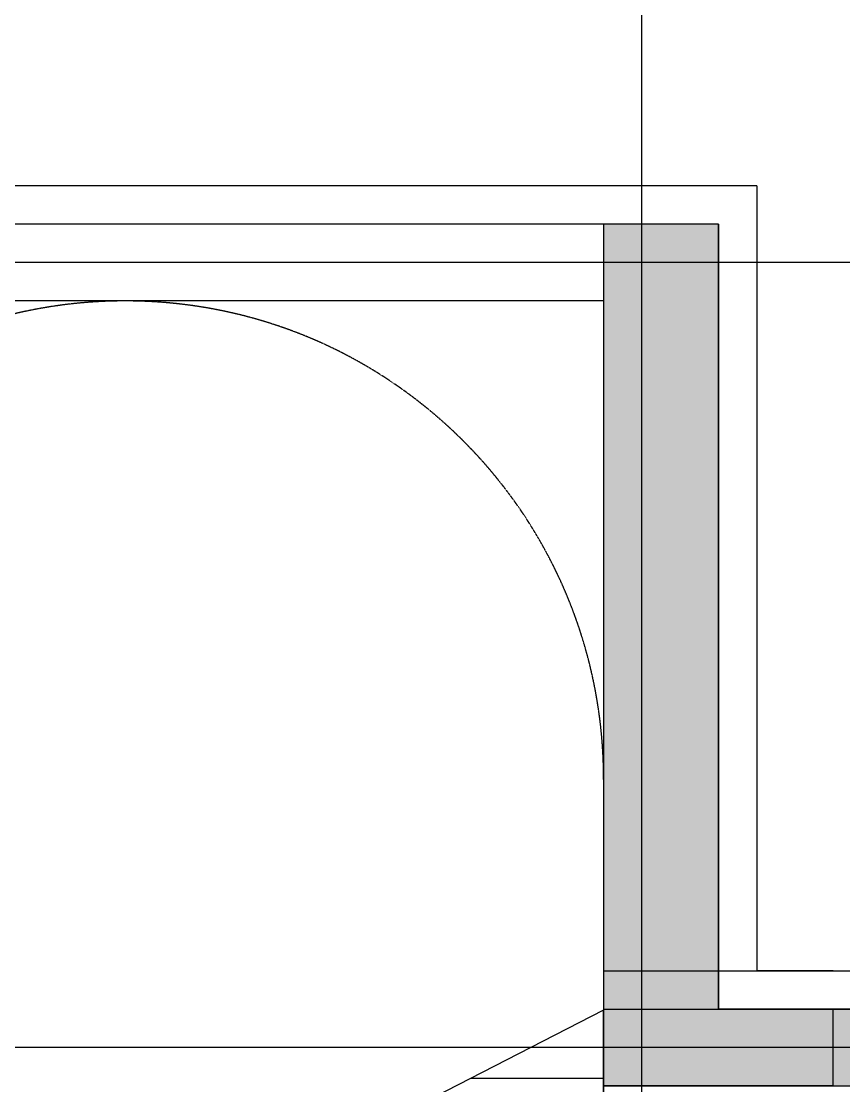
# Model space of a CAD drawing. Header units: millimetres. Extents: x -28014 to 297841, y -81741 to 47579.
# Drawn here: x 234918 to 237066, y -22959 to -20179 of the extents above; entities that cross this region are included whole.
import ezdxf

# ---------------------------------------------------------------- set-up
doc = ezdxf.new("R2010")
doc.units = ezdxf.units.MM
doc.header["$MEASUREMENT"] = 0
doc.linetypes.add('DASH', pattern=[0.35, 0.25, -0.1])
doc.linetypes.add('DOTE', pattern=[2.42, 2, -0.2, 0.02, -0.2])
for name, color, linetype in [('A-墙体-填充墙', 4, 'Continuous'), ('A-楼面-楼梯', 2, 'Continuous'), ('A-轴网-轴网', 1, 'DOTE'), ('AR9-剪力墙（柱）填充', 250, 'Continuous'), ('AR9-剪力墙（柱）线', 6, 'Continuous'), ('AR9-墙线', 160, 'Continuous'), ('SURFACE', 6, 'Continuous')]:
    doc.layers.add(name, color=color, linetype=linetype)

# ---------------------------------------------------------------- blocks, each defined once
blk = doc.blocks.new('zz7')
at = {"layer": 'AR9-剪力墙（柱）填充'}
blk.add_hatch(color=256, dxfattribs=at).paths.add_polyline_path([(8800, 2550), (8800, 300), (10100, 300), (10100, -200), (10600, -200), (10600, 0), (10300, 0), (10300, 500), (9100, 500), (9100, 2550)])
at = {"layer": 'AR9-剪力墙（柱）线'}
for p, q in [((8800, 2550), (8800, 300)), ((9100, 2550), (8800, 2550)), ((9100, 500), (9100, 2550)), ((10300, 500), (9100, 500)), ((8800, 300), (10100, 300))]:
    blk.add_line(p, q, dxfattribs=at)
blk = doc.blocks.new('dfgfthy')
at = {"layer": 'A-轴网-轴网'}
for p, q in [((20441.9, 7751.7), (20441.9, 20677)), ((30620.7, 14330.6), (5997.3, 14330.6)), ((30632.5, 12280.6), (6009.1, 12280.6))]:
    blk.add_line(p, q, dxfattribs=at)

msp = doc.modelspace()

# ---------------------------------------------------------------- linework, layer by layer
at = {"layer": 'A-墙体-填充墙'}
for p, q in [((236739.033, -20709.028), (233639.033, -20709.028)), ((236739.033, -20709.028), (236739.033, -22759.028)), ((236439.033, -20909.028), (233939.033, -20909.028)), ((236439.033, -20909.028), (236439.033, -22959.028)), ((237039.034, -22759.028), (236739.033, -22759.028)), ((237039.034, -22959.028), (237039.034, -22759.028)), ((237039.034, -22959.028), (236439.033, -22959.028))]:
    msp.add_line(p, q, dxfattribs=at)
at = {"layer": 'A-楼面-楼梯'}
for p, q in [((236439.033, -22761.534), (235901.205, -23037.548)), ((236439.033, -24239.454), (236439.033, -22761.534)), ((236092.346, -22939.454), (236439.033, -22939.454))]:
    msp.add_line(p, q, dxfattribs=at)
at = {"layer": 'A-楼面-楼梯', "color": 9, "linetype": 'DASH'}
msp.add_arc((235189.033, -22159.454), 1250, 0, 180, dxfattribs=at)
at = {"layer": 'AR9-墙线'}
for q in [(237939.033, -22759.028), (236439.033, -23159.028)]:
    msp.add_line((236439.033, -22759.028), q, dxfattribs=at)
at = {"layer": 'SURFACE'}
for p, q in [((236839.033, -20609.028), (233539.033, -20609.028)), ((236839.033, -20609.028), (236839.033, -22659.028)), ((236439.033, -22659.028), (238039.033, -22659.028)), ((237039.034, -22659.028), (236839.033, -22659.028))]:
    msp.add_line(p, q, dxfattribs=at)

# ---------------------------------------------------------------- block references
for name, p in [('dfgfthy', (216097.097, -35139.657)), ('zz7', (227639.033, -23259.028))]:
    msp.add_blockref(name, p)

doc.saveas('drawing.dxf')
